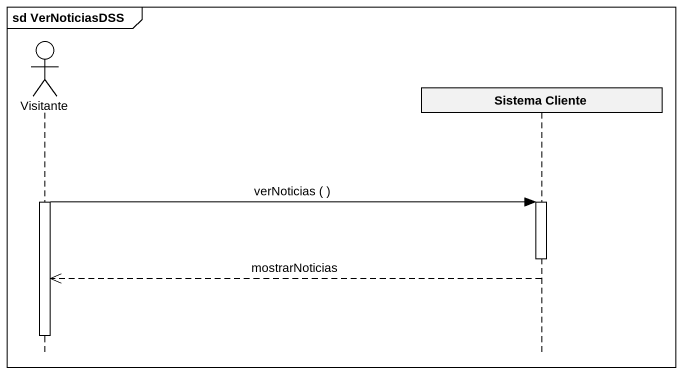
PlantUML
@startuml
mainframe sd VerNoticiasDSS
hide footbox
actor Visitante
participant "Sistema Cliente" as Sistema_Cliente

activate Visitante
Visitante -> Sistema_Cliente : verNoticias ( )
activate Sistema_Cliente
deactivate Sistema_Cliente
Sistema_Cliente -->> Visitante : mostrarNoticias
deactivate Visitante
@enduml
